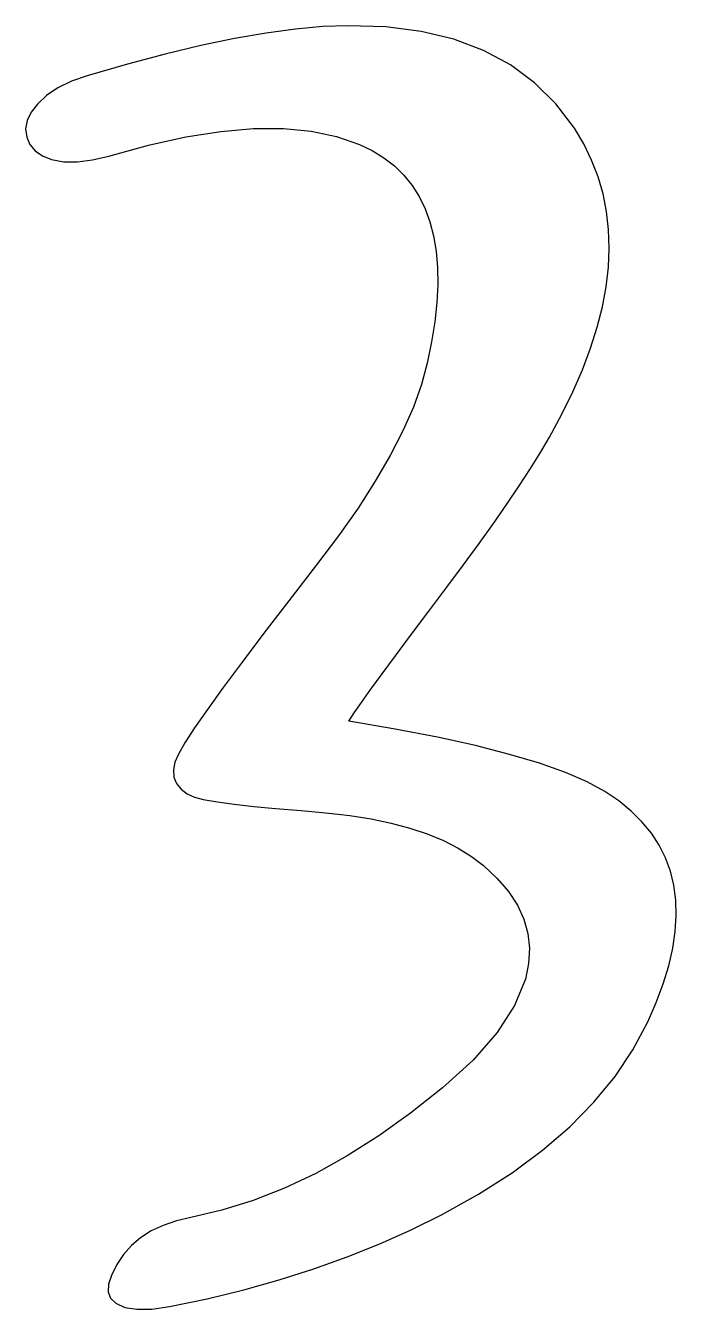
# Model space of a CAD drawing. Extents: x 0 to 10.1, y 0 to 20.
import ezdxf

# ---------------------------------------------------------------- set-up
doc = ezdxf.new("R2010")
doc.units = 0
doc.layers.get('0').update_dxf_attribs({"linetype": 'CONTINUOUS'})

msp = doc.modelspace()

# ---------------------------------------------------------------- linework, layer by layer
at = {"color": 0}
for p, q in [((5.014, 19.972), (4.622, 19.957)), ((5.607, 19.953), (5.014, 19.972)), ((3.74, 19.856), (3.25, 19.771)), ((4.198, 19.918), (3.74, 19.856)), ((4.622, 19.957), (4.198, 19.918)), ((6.156, 19.883), (5.607, 19.953)), ((6.662, 19.761), (6.156, 19.883)), ((2.727, 19.662), (2.17, 19.529)), ((3.25, 19.771), (2.727, 19.662)), ((7.125, 19.587), (6.662, 19.761)), ((7.544, 19.361), (7.125, 19.587)), ((1.581, 19.374), (0.958, 19.194)), ((2.17, 19.529), (1.581, 19.374)), ((0.958, 19.194), (0.712, 19.109)), ((7.92, 19.084), (7.544, 19.361)), ((0.5, 19.007), (0.323, 18.887)), ((0.712, 19.109), (0.5, 19.007)), ((8.253, 18.755), (7.92, 19.084)), ((0.323, 18.887), (0.181, 18.75)), ((0.082, 18.624), (0.021, 18.497)), ((0.181, 18.75), (0.082, 18.624)), ((8.542, 18.375), (8.253, 18.755)), ((0.021, 18.497), (-0.002, 18.367)), ((8.687, 18.132), (8.542, 18.375)), ((-0.002, 18.367), (0.014, 18.236)), ((0.014, 18.236), (0.064, 18.121)), ((1.912, 18.114), (2.494, 18.242)), ((2.494, 18.242), (3.038, 18.328)), ((3.038, 18.328), (3.545, 18.372)), ((3.545, 18.372), (4.014, 18.373)), ((4.014, 18.373), (4.445, 18.332)), ((4.445, 18.332), (4.839, 18.25)), ((4.839, 18.25), (5.194, 18.125)), ((0.064, 18.121), (0.146, 18.024)), ((0.146, 18.024), (0.259, 17.947)), ((1.292, 17.944), (1.912, 18.114)), ((5.194, 18.125), (5.394, 18.029)), ((5.394, 18.029), (5.575, 17.917)), ((8.809, 17.881), (8.687, 18.132)), ((0.259, 17.947), (0.403, 17.889)), ((0.403, 17.889), (0.594, 17.856)), ((0.594, 17.856), (0.806, 17.854)), ((0.806, 17.854), (1.038, 17.884)), ((1.038, 17.884), (1.292, 17.944)), ((5.575, 17.917), (5.739, 17.79)), ((5.739, 17.79), (5.885, 17.647)), ((8.909, 17.622), (8.809, 17.881)), ((5.885, 17.647), (6.014, 17.488)), ((8.986, 17.356), (8.909, 17.622)), ((6.014, 17.488), (6.124, 17.314)), ((6.124, 17.314), (6.217, 17.125)), ((9.041, 17.082), (8.986, 17.356)), ((6.217, 17.125), (6.292, 16.92)), ((9.073, 16.801), (9.041, 17.082)), ((6.292, 16.92), (6.349, 16.7)), ((9.082, 16.512), (9.073, 16.801)), ((6.349, 16.7), (6.388, 16.464)), ((6.388, 16.464), (6.409, 16.212)), ((9.069, 16.215), (9.082, 16.512)), ((6.409, 16.212), (6.413, 15.945)), ((9.034, 15.911), (9.069, 16.215)), ((6.413, 15.945), (6.399, 15.663)), ((8.976, 15.599), (9.034, 15.911)), ((6.399, 15.663), (6.367, 15.365)), ((8.895, 15.28), (8.976, 15.599)), ((6.367, 15.365), (6.317, 15.051)), ((8.792, 14.953), (8.895, 15.28)), ((6.317, 15.051), (6.25, 14.722)), ((8.666, 14.619), (8.792, 14.953)), ((6.25, 14.722), (6.159, 14.388)), ((8.517, 14.277), (8.666, 14.619)), ((6.159, 14.388), (6.033, 14.037)), ((8.346, 13.927), (8.517, 14.277)), ((6.033, 14.037), (5.871, 13.669)), ((8.153, 13.569), (8.346, 13.927)), ((5.871, 13.669), (5.674, 13.285)), ((8.012, 13.332), (8.153, 13.569)), ((5.674, 13.285), (5.441, 12.884)), ((7.855, 13.08), (8.012, 13.332)), ((7.681, 12.812), (7.855, 13.08)), ((5.441, 12.884), (5.172, 12.467)), ((7.49, 12.528), (7.681, 12.812)), ((5.172, 12.467), (4.868, 12.033)), ((7.281, 12.228), (7.49, 12.528)), ((7.056, 11.913), (7.281, 12.228)), ((4.868, 12.033), (4.528, 11.583)), ((6.814, 11.582), (7.056, 11.913)), ((4.528, 11.583), (4.093, 11.024)), ((6.556, 11.236), (6.814, 11.582)), ((6.258, 10.842), (6.556, 11.236)), ((4.093, 11.024), (3.706, 10.519)), ((5.991, 10.486), (6.258, 10.842)), ((3.706, 10.519), (3.366, 10.069)), ((5.755, 10.168), (5.991, 10.486)), ((3.366, 10.069), (3.073, 9.674)), ((5.549, 9.889), (5.755, 10.168)), ((5.373, 9.648), (5.549, 9.889)), ((3.073, 9.674), (2.827, 9.333)), ((5.227, 9.444), (5.373, 9.648)), ((5.112, 9.28), (5.227, 9.444)), ((2.827, 9.333), (2.629, 9.047)), ((5.028, 9.153), (5.112, 9.28)), ((2.629, 9.047), (2.478, 8.816)), ((5.749, 9.029), (5.028, 9.153)), ((6.407, 8.902), (5.749, 9.029)), ((2.478, 8.816), (2.375, 8.639)), ((7.001, 8.771), (6.407, 8.902)), ((2.375, 8.639), (2.321, 8.511)), ((7.531, 8.635), (7.001, 8.771)), ((7.998, 8.496), (7.531, 8.635)), ((2.321, 8.511), (2.299, 8.392)), ((2.299, 8.392), (2.307, 8.282)), ((8.4, 8.353), (7.998, 8.496)), ((2.307, 8.282), (2.347, 8.181)), ((8.739, 8.206), (8.4, 8.353)), ((9.014, 8.056), (8.739, 8.206)), ((2.347, 8.181), (2.42, 8.092)), ((2.42, 8.092), (2.514, 8.021)), ((2.514, 8.021), (2.628, 7.967)), ((9.23, 7.91), (9.014, 8.056)), ((2.628, 7.967), (2.764, 7.931)), ((2.764, 7.931), (2.985, 7.896)), ((2.985, 7.896), (3.246, 7.861)), ((3.246, 7.861), (3.548, 7.826)), ((3.548, 7.826), (3.889, 7.792)), ((3.889, 7.792), (4.289, 7.759)), ((9.422, 7.753), (9.23, 7.91)), ((4.289, 7.759), (4.615, 7.729)), ((4.615, 7.729), (4.865, 7.703)), ((4.865, 7.703), (5.042, 7.681)), ((5.042, 7.681), (5.375, 7.629)), ((5.375, 7.629), (5.688, 7.564)), ((9.592, 7.587), (9.422, 7.753)), ((5.688, 7.564), (5.979, 7.487)), ((5.979, 7.487), (6.25, 7.396)), ((6.25, 7.396), (6.5, 7.292)), ((9.738, 7.41), (9.592, 7.587)), ((9.861, 7.222), (9.738, 7.41)), ((6.5, 7.292), (6.729, 7.175)), ((9.96, 7.024), (9.861, 7.222)), ((6.729, 7.175), (6.938, 7.046)), ((6.938, 7.046), (7.125, 6.903)), ((10.037, 6.816), (9.96, 7.024)), ((7.125, 6.903), (7.339, 6.705)), ((10.09, 6.597), (10.037, 6.816)), ((7.339, 6.705), (7.515, 6.501)), ((10.12, 6.368), (10.09, 6.597)), ((7.515, 6.501), (7.653, 6.29)), ((7.653, 6.29), (7.753, 6.073)), ((10.127, 6.128), (10.12, 6.368)), ((7.753, 6.073), (7.816, 5.849)), ((10.111, 5.878), (10.127, 6.128)), ((7.816, 5.849), (7.841, 5.619)), ((10.071, 5.618), (10.111, 5.878)), ((7.841, 5.619), (7.828, 5.382)), ((10.008, 5.347), (10.071, 5.618)), ((7.828, 5.382), (7.778, 5.139)), ((9.922, 5.066), (10.008, 5.347)), ((7.778, 5.139), (7.609, 4.726)), ((9.813, 4.774), (9.922, 5.066)), ((7.609, 4.726), (7.337, 4.306)), ((9.681, 4.472), (9.813, 4.774)), ((9.451, 4.04), (9.681, 4.472)), ((7.337, 4.306), (6.963, 3.879)), ((9.173, 3.623), (9.451, 4.04)), ((6.963, 3.879), (6.486, 3.444)), ((8.845, 3.224), (9.173, 3.623)), ((6.486, 3.444), (5.99, 3.051)), ((8.469, 2.84), (8.845, 3.224)), ((5.99, 3.051), (5.497, 2.699)), ((8.043, 2.474), (8.469, 2.84)), ((5.497, 2.699), (5.004, 2.387)), ((7.569, 2.123), (8.043, 2.474)), ((5.004, 2.387), (4.514, 2.115)), ((4.514, 2.115), (4.025, 1.883)), ((7.045, 1.79), (7.569, 2.123)), ((4.025, 1.883), (3.538, 1.692)), ((3.538, 1.692), (3.053, 1.541)), ((6.472, 1.472), (7.045, 1.79)), ((2.569, 1.431), (2.344, 1.377)), ((3.053, 1.541), (2.569, 1.431)), ((5.999, 1.237), (6.472, 1.472)), ((1.953, 1.219), (1.788, 1.115)), ((2.138, 1.306), (1.953, 1.219)), ((2.344, 1.377), (2.138, 1.306)), ((5.51, 1.018), (5.999, 1.237)), ((1.788, 1.115), (1.644, 0.993)), ((5.004, 0.815), (5.51, 1.018)), ((1.52, 0.855), (1.416, 0.7)), ((1.644, 0.993), (1.52, 0.855)), ((4.483, 0.628), (5.004, 0.815)), ((1.416, 0.7), (1.333, 0.528)), ((3.945, 0.458), (4.483, 0.628)), ((1.333, 0.528), (1.286, 0.392)), ((3.392, 0.303), (3.945, 0.458)), ((1.286, 0.392), (1.281, 0.274)), ((1.281, 0.274), (1.32, 0.176)), ((2.822, 0.164), (3.392, 0.303)), ((1.32, 0.176), (1.403, 0.097)), ((1.403, 0.097), (1.543, 0.031)), ((1.543, 0.031), (1.729, 0)), ((1.729, 0), (1.96, 0.004)), ((1.96, 0.004), (2.236, 0.042)), ((2.236, 0.042), (2.822, 0.164))]:
    msp.add_line(p, q, dxfattribs=at)

doc.saveas('drawing.dxf')
